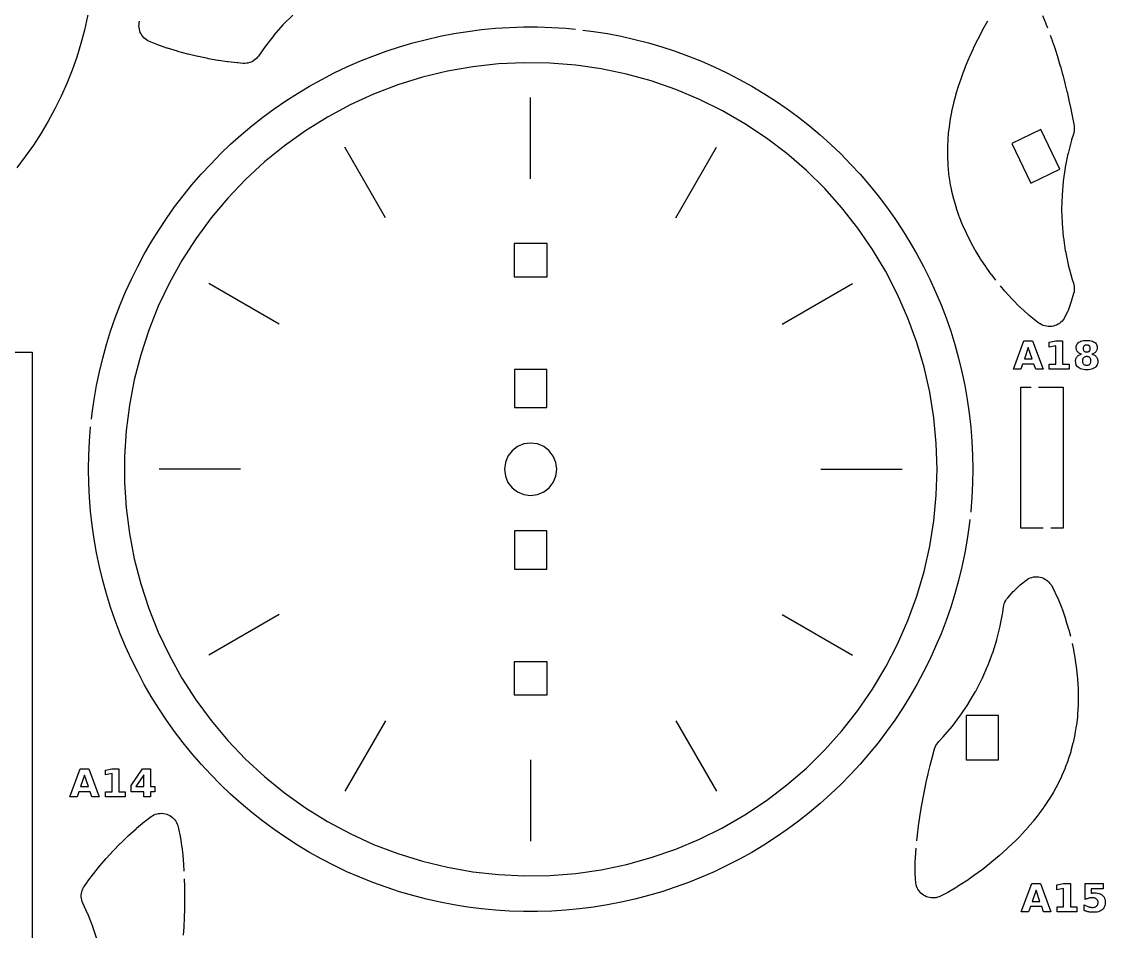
# Model space of a CAD drawing. Header units: millimetres. Extents: x 3 to 295, y 5 to 296.
# Drawn here: x 122.2 to 215.5, y 159.2 to 237.5 of the extents above; entities that cross this region are included whole.
import ezdxf

# ---------------------------------------------------------------- set-up
doc = ezdxf.new("R2010")
doc.units = ezdxf.units.MM
for name, color, linetype in [('CUT', 1, 'CONTINUOUS'), ('ENGRAVE', 5, 'CONTINUOUS'), ('SCORE', 7, 'CONTINUOUS')]:
    doc.layers.add(name, color=color, linetype=linetype)

msp = doc.modelspace()

# ---------------------------------------------------------------- linework, layer by layer
at = {"layer": 'CUT', "color": 1}
for points in [[(127.9248, 238.4859), (127.8348, 237.9884), (127.5722, 236.807), (127.2628, 235.637), (126.9072, 234.4802), (126.5059, 233.3385), (126.0595, 232.2136), (125.5687, 231.1074), (125.0343, 230.0216), (124.4572, 228.9578), (123.8383, 227.9179), (123.1785, 226.9033), (122.4789, 225.9159), (121.7406, 224.957)], [(145.5137, 238.0989), (144.6939, 237.2672), (144.6679, 237.2393), (143.8973, 236.3617), (143.873, 236.3323), (143.1543, 235.4118), (143.1317, 235.3811), (142.568, 234.5664), (142.4839, 234.4565), (142.3886, 234.3537), (142.284, 234.2605), (142.171, 234.1776), (142.0506, 234.1058), (141.9239, 234.0457), (141.7922, 233.998), (141.6564, 233.9629), (141.518, 233.9409), (141.3781, 233.9322), (141.2398, 233.9367), (140.7858, 233.9731), (140.7389, 233.9777), (139.9498, 234.0672), (139.9051, 234.0729), (139.1039, 234.1893), (139.0612, 234.1962), (138.2482, 234.3393), (138.2068, 234.3473), (137.3829, 234.5175), (137.3418, 234.5266), (136.5078, 234.7245), (136.4653, 234.7353), (135.6226, 234.9627), (135.5759, 234.9761), (134.7266, 235.2364), (134.67, 235.255), (133.8206, 235.5543), (133.7382, 235.5862), (133.1662, 235.8282), (133.0404, 235.8886), (132.9194, 235.9618), (132.8061, 236.0462), (132.7013, 236.1411), (132.606, 236.2455), (132.5212, 236.3586), (132.4477, 236.4793), (132.386, 236.6065), (132.3367, 236.739), (132.3004, 236.8756), (132.2773, 237.0151), (132.2677, 237.1561), (132.2716, 237.2974), (132.289, 237.4377), (132.3198, 237.5756)], [(210.079, 238.0508), (210.3671, 237.3696), (210.3831, 237.3304), (210.5174, 236.9848)], [(128.1747, 203.3124), (128.2313, 203.82), (128.4033, 205.0159), (128.6131, 206.2057), (128.8605, 207.3883), (129.1453, 208.5625), (129.4673, 209.727), (129.826, 210.8807), (130.2212, 212.0224), (130.6524, 213.1511), (131.1192, 214.2654), (131.6211, 215.3644), (132.1576, 216.447), (132.7282, 217.5119), (133.3323, 218.5583), (133.9693, 219.5849), (134.6385, 220.5908), (135.3393, 221.575), (136.071, 222.5364), (136.8329, 223.4741), (137.624, 224.3872), (138.4438, 225.2748), (139.2913, 226.1358), (140.1657, 226.9696), (141.0662, 227.7752), (141.9917, 228.5518), (142.9414, 229.2986), (143.9143, 230.015), (144.9095, 230.7001), (145.9259, 231.3533), (146.9625, 231.9739), (148.0183, 232.5613), (149.0922, 233.115), (150.1831, 233.6342), (151.2899, 234.1186), (152.4116, 234.5677), (153.5469, 234.9809), (154.6948, 235.3579), (155.854, 235.6983), (157.0235, 236.0017), (158.202, 236.2679), (159.3883, 236.4966), (160.5814, 236.6875), (161.7798, 236.8404), (162.9826, 236.9553), (164.1883, 237.0319), (165.3959, 237.0702), (166.6041, 237.0702), (167.8117, 237.0319), (169.0174, 236.9553), (169.8596, 236.8748)], [(206.0553, 215.2858), (205.7342, 215.6987), (205.7023, 215.7414), (205.2258, 216.4032), (205.1951, 216.4477), (204.7543, 217.1113), (204.7245, 217.158), (204.319, 217.8228), (204.2901, 217.8723), (203.9195, 218.538), (203.8918, 218.5904), (203.556, 219.2569), (203.5295, 219.3124), (203.2285, 219.9796), (203.2036, 220.0381), (202.937, 220.7061), (202.9142, 220.7675), (202.6819, 221.4365), (202.6614, 221.5005), (202.4633, 222.1709), (202.4454, 222.2371), (202.2812, 222.9092), (202.2663, 222.9771), (202.1357, 223.6516), (202.1241, 223.7207), (202.0268, 224.398), (202.0186, 224.4676), (201.9545, 225.1484), (201.9496, 225.2177), (201.9184, 225.9027), (201.9169, 225.9712), (201.9184, 226.6609), (201.9201, 226.7279), (201.954, 227.4227), (201.9586, 227.4877), (202.0247, 228.1881), (202.032, 228.2507), (202.13, 228.9571), (202.1396, 229.0168), (202.2692, 229.7293), (202.2807, 229.786), (202.4416, 230.5047), (202.4546, 230.5583), (202.6463, 231.2832), (202.6606, 231.3336), (202.8828, 232.0647), (202.898, 232.1119), (203.1501, 232.8489), (203.1661, 232.8933), (203.4476, 233.6359), (203.4642, 233.6777), (203.7748, 234.4254), (203.792, 234.4651), (204.1314, 235.2175), (204.1493, 235.2558), (204.5176, 236.0121), (204.5366, 236.0497), (204.9343, 236.809), (204.9552, 236.8475), (205.3837, 237.6081)], [(170.5056, 236.804), (171.4186, 236.6875), (172.6117, 236.4966), (173.798, 236.2679), (174.9765, 236.0017), (176.146, 235.6983), (177.3052, 235.3579), (178.4531, 234.9809), (179.5884, 234.5677), (180.7101, 234.1186), (181.8169, 233.6342), (182.9078, 233.115), (183.9817, 232.5613), (185.0375, 231.9739), (186.0741, 231.3533), (187.0905, 230.7001), (188.0857, 230.015), (189.0586, 229.2986), (190.0083, 228.5518), (190.9338, 227.7752), (191.8343, 226.9696), (192.7087, 226.1358), (193.5562, 225.2748), (194.376, 224.3872), (195.1671, 223.4741), (195.929, 222.5364), (196.6607, 221.575), (197.3615, 220.5908), (198.0307, 219.5849), (198.6677, 218.5583), (199.2718, 217.5119), (199.8424, 216.447), (200.3789, 215.3644), (200.8808, 214.2654), (201.3476, 213.1511), (201.7788, 212.0224), (202.174, 210.8807), (202.5327, 209.727), (202.8547, 208.5625), (203.1395, 207.3883), (203.3869, 206.2057), (203.5967, 205.0159), (203.7687, 203.82), (203.9026, 202.6193), (203.9984, 201.4149), (204.0558, 200.208), (204.075, 199), (204.0558, 197.792), (203.9984, 196.5851), (203.9026, 195.3807), (203.8961, 195.3225)], [(210.7468, 236.3766), (210.9158, 235.908), (210.9259, 235.8789), (211.1625, 235.176), (211.171, 235.1497), (211.3939, 234.443), (211.4013, 234.4187), (211.6114, 233.7089), (211.6179, 233.6861), (211.816, 232.9739), (211.8219, 232.9521), (212.0085, 232.2379), (212.0138, 232.2168), (212.1893, 231.5009), (212.1942, 231.4802), (212.3587, 230.7629), (212.3633, 230.7424), (212.5172, 230.0238), (212.5214, 230.0034), (212.6646, 229.2838), (212.6685, 229.2633), (212.7967, 228.5663), (212.8158, 228.4229), (212.8206, 228.2764), (212.8108, 228.1302), (212.7866, 227.9856), (212.7487, 227.846), (212.5874, 227.3513), (212.5766, 227.3146), (212.2793, 226.1853), (212.2706, 226.1481), (212.0388, 225.0035), (212.0323, 224.9659), (211.8669, 223.8098), (211.8626, 223.7719), (211.764, 222.6082), (211.7619, 222.5701), (211.7305, 221.4027), (211.7305, 221.3645), (211.7665, 220.1972), (211.7688, 220.1591), (211.8719, 218.9958), (211.8763, 218.9579), (212.0463, 217.8025), (212.0529, 217.7649), (212.2892, 216.6212), (212.298, 216.5841), (212.5997, 215.4559), (212.6107, 215.4193), (212.7469, 215.0068), (212.7858, 214.8655), (212.8106, 214.7191), (212.8206, 214.571), (212.8156, 214.4226), (212.7958, 214.2755), (212.7617, 214.1329), (212.559, 213.4414), (212.529, 213.3507), (212.2814, 212.6759), (212.2242, 212.5415), (212.0154, 212.1127), (211.9456, 211.986), (211.8625, 211.8652), (211.7679, 211.7533), (211.6626, 211.6513), (211.5478, 211.5602), (211.4244, 211.4811), (211.2938, 211.4145), (211.1573, 211.3612), (211.0161, 211.3218), (210.8717, 211.2965), (210.7256, 211.2857), (210.579, 211.2895), (210.4336, 211.3078), (210.2907, 211.3404), (210.1518, 211.3871), (210.0198, 211.4465), (209.8854, 211.5153), (209.7614, 211.5867), (209.645, 211.6698), (208.9444, 212.2243), (208.8663, 212.2909), (208.1849, 212.9142), (208.1324, 212.9647), (207.4993, 213.6056), (207.4575, 213.6498), (206.8675, 214.3), (206.8309, 214.3419), (206.4633, 214.78)], [(91.8333, 209.075), (123.075, 209.075), (123.075, 142.925), (121.9167, 142.925)], [(210.15, 193.925), (208.225, 193.925), (208.225, 206.075), (209.1, 206.075)], [(209.75, 206.075), (211.875, 206.075), (211.875, 193.925), (210.8, 193.925)], [(203.8241, 194.6765), (203.7687, 194.18), (203.5967, 192.9841), (203.3869, 191.7943), (203.1395, 190.6117), (202.8547, 189.4375), (202.5327, 188.273), (202.174, 187.1193), (201.7788, 185.9776), (201.3476, 184.8489), (200.8808, 183.7346), (200.3789, 182.6356), (199.8424, 181.553), (199.2718, 180.4881), (198.6677, 179.4417), (198.0307, 178.4151), (197.3615, 177.4092), (196.6607, 176.425), (195.929, 175.4636), (195.1671, 174.5259), (194.376, 173.6128), (193.5562, 172.7252), (192.7087, 171.8642), (191.8343, 171.0304), (190.9338, 170.2248), (190.0083, 169.4482), (189.0586, 168.7014), (188.0857, 167.985), (187.0905, 167.2999), (186.0741, 166.6467), (185.0375, 166.0261), (183.9817, 165.4387), (182.9078, 164.885), (181.8169, 164.3658), (180.7101, 163.8814), (179.5884, 163.4323), (178.4531, 163.0191), (177.3052, 162.6421), (176.146, 162.3017), (174.9765, 161.9983), (173.798, 161.7321), (172.6117, 161.5034), (171.4186, 161.3125), (170.2202, 161.1596), (169.0174, 161.0447), (167.8117, 160.9681), (166.6041, 160.9298), (165.3959, 160.9298), (164.1883, 160.9681), (162.9826, 161.0447), (161.7798, 161.1596), (160.5814, 161.3125), (159.3883, 161.5034), (158.202, 161.7321), (157.0235, 161.9983), (155.854, 162.3017), (154.6948, 162.6421), (153.5469, 163.0191), (152.4116, 163.4323), (151.2899, 163.8814), (150.1831, 164.3658), (149.0922, 164.885), (148.0183, 165.4387), (146.9625, 166.0261), (145.9259, 166.6467), (144.9095, 167.2999), (143.9143, 167.985), (142.9414, 168.7014), (141.9917, 169.4482), (141.0662, 170.2248), (140.1657, 171.0304), (139.2913, 171.8642), (138.4438, 172.7252), (137.624, 173.6128), (136.8329, 174.5259), (136.071, 175.4636), (135.3393, 176.425), (134.6385, 177.4092), (133.9693, 178.4151), (133.3323, 179.4417), (132.7282, 180.4881), (132.1576, 181.553), (131.6211, 182.6356), (131.1192, 183.7346), (130.6524, 184.8489), (130.2212, 185.9776), (129.826, 187.1193), (129.4673, 188.273), (129.1453, 189.4375), (128.8605, 190.6117), (128.6131, 191.7943), (128.4033, 192.9841), (128.2313, 194.18), (128.0974, 195.3807), (128.0016, 196.5851), (127.9442, 197.792), (127.925, 199), (127.9442, 200.208), (128.0016, 201.4149), (128.0974, 202.6193), (128.1027, 202.6664)], [(199.2535, 167.0244), (199.3045, 167.5199), (199.308, 167.5505), (199.3998, 168.2865), (199.4035, 168.3139), (199.5093, 169.0473), (199.5131, 169.0724), (199.6317, 169.8031), (199.6357, 169.8265), (199.7662, 170.5541), (199.7703, 170.5763), (199.912, 171.3007), (199.9164, 171.3221), (200.0688, 172.0432), (200.0734, 172.064), (200.2363, 172.7817), (200.2411, 172.8021), (200.4141, 173.5163), (200.4192, 173.5365), (200.6023, 174.2471), (200.6077, 174.2673), (200.7945, 174.9508), (200.8395, 175.0883), (200.8987, 175.2224), (200.971, 175.3499), (201.0555, 175.4697), (201.1502, 175.579), (201.5101, 175.9548), (201.5357, 175.9831), (202.2936, 176.8717), (202.3175, 176.9015), (203.0228, 177.8322), (203.045, 177.8633), (203.6956, 178.8332), (203.7159, 178.8655), (204.3095, 179.8712), (204.328, 179.9046), (204.8627, 180.9429), (204.8791, 180.9773), (205.3531, 182.0446), (205.3676, 182.0799), (205.7793, 183.1728), (205.7917, 183.2089), (206.1398, 184.3237), (206.1501, 184.3604), (206.4334, 185.4934), (206.4415, 185.5307), (206.6591, 186.6781), (206.6651, 186.7158), (206.7213, 187.1465), (206.7475, 187.2907), (206.7886, 187.4334), (206.8439, 187.5712), (206.9128, 187.7028), (206.9945, 187.8267), (207.087, 187.9404), (207.5696, 188.4754), (207.636, 188.5442), (208.1518, 189.0449), (208.2616, 189.1411), (208.6358, 189.4368), (208.7537, 189.5208), (208.8809, 189.5936), (209.0147, 189.6534), (209.1538, 189.6996), (209.2968, 189.7318), (209.4423, 189.7497), (209.5888, 189.753), (209.7349, 189.7417), (209.8792, 189.716), (210.0203, 189.6762), (210.1567, 189.6225), (210.2871, 189.5555), (210.4102, 189.476), (210.5247, 189.3846), (210.6297, 189.2823), (210.7228, 189.1715), (210.8141, 189.0512), (210.8948, 188.9331), (210.9636, 188.8077), (211.3544, 188.0042), (211.3959, 187.9103), (211.7395, 187.0531), (211.7648, 186.9849), (212.0572, 186.1327), (212.0758, 186.0748), (212.3253, 185.233), (212.3401, 185.1794), (212.4813, 184.6252)], [(212.6295, 183.9924), (212.7397, 183.4811), (212.75, 183.4289), (212.8921, 182.6258), (212.9005, 182.5725), (213.0099, 181.7833), (213.0164, 181.7283), (213.0934, 180.9534), (213.098, 180.8963), (213.1431, 180.1357), (213.1454, 180.0764), (213.1588, 179.3303), (213.1586, 179.2688), (213.1404, 178.5371), (213.1375, 178.4736), (213.0879, 177.7561), (213.0819, 177.6908), (213.0009, 176.9873), (212.9916, 176.9207), (212.8793, 176.2307), (212.8667, 176.1634), (212.7231, 175.4865), (212.707, 175.4188), (212.5321, 174.7544), (212.5127, 174.6872), (212.3064, 174.0347), (212.2837, 173.9685), (212.0461, 173.3272), (212.0204, 173.2626), (211.7514, 172.6319), (211.7231, 172.5696), (211.4226, 171.9488), (211.392, 171.8892), (211.0601, 171.2778), (211.0277, 171.2213), (210.6643, 170.6188), (210.6306, 170.5656), (210.2359, 169.9717), (210.2013, 169.922), (209.7755, 169.3363), (209.7405, 169.2902), (209.2838, 168.7124), (209.2488, 168.6698), (208.7616, 168.0998), (208.7268, 168.0606), (208.2096, 167.4982), (208.1753, 167.4623), (207.6285, 166.9076), (207.5949, 166.8745), (207.0191, 166.3276), (206.986, 166.2971), (206.3818, 165.7581), (206.3491, 165.7298), (205.7169, 165.1991), (205.6841, 165.1724), (205.0242, 164.6507), (204.9908, 164.625), (204.3031, 164.1134), (204.2675, 164.0878), (203.5516, 163.5884), (203.5113, 163.5613), (202.7661, 163.0779), (202.7154, 163.0466), (201.9401, 162.5882), (201.8628, 162.5457), (201.3097, 162.263), (201.1825, 162.2055), (201.0487, 162.1599), (200.9112, 162.1273), (200.7711, 162.108), (200.6299, 162.1022), (200.4888, 162.1099), (200.349, 162.1311), (200.2119, 162.1656), (200.0788, 162.2131), (199.9508, 162.273), (199.8291, 162.345), (199.7149, 162.4283), (199.6092, 162.5221), (199.5129, 162.6256), (199.427, 162.7379), (199.3522, 162.8578), (199.2893, 162.9844), (199.2387, 163.1164), (199.2011, 163.2526), (199.1769, 163.3901), (199.1598, 163.525), (199.1496, 163.6469), (199.1203, 164.3638), (199.1192, 164.4384), (199.1274, 165.1725), (199.129, 165.2262), (199.1648, 165.965), (199.1675, 166.0073), (199.1964, 166.3769)], [(128.6557, 158.4958), (128.2951, 159.6066), (128.2823, 159.6425), (127.8582, 160.7307), (127.8434, 160.7658), (127.4311, 161.6666), (127.3795, 161.795), (127.3399, 161.9295), (127.3132, 162.0671), (127.2997, 162.2066), (127.2995, 162.3467), (127.3126, 162.4863), (127.3389, 162.624), (127.3781, 162.7585), (127.4299, 162.8888), (127.4939, 163.0135), (127.5684, 163.1301), (127.8317, 163.5017), (127.8596, 163.5398), (128.3397, 164.1723), (128.3675, 164.2077), (128.877, 164.837), (128.9047, 164.8703), (129.4431, 165.4959), (129.4711, 165.5275), (130.0384, 166.1487), (130.0673, 166.1794), (130.6635, 166.7951), (130.6945, 166.8262), (131.3206, 167.4344), (131.356, 167.4677), (132.0136, 168.0648), (132.0586, 168.1039), (132.7499, 168.6811), (132.8194, 168.7356), (133.3197, 169.1037), (133.4359, 169.1809), (133.5606, 169.2475), (133.6911, 169.3019), (133.8262, 169.3435), (133.9647, 169.372), (134.1052, 169.3871), (134.2465, 169.3886), (134.3874, 169.3767), (134.5264, 169.3513), (134.6624, 169.3127), (134.7941, 169.2613), (134.9202, 169.1975), (135.0397, 169.122), (135.1514, 169.0353), (135.2543, 168.9384), (135.3474, 168.832), (135.4299, 168.7173), (135.501, 168.5951), (135.5602, 168.4667), (135.6062, 168.335), (135.6448, 168.2046), (135.6745, 168.0859), (135.8189, 167.3831), (135.832, 167.3096), (135.9423, 166.5839), (135.9493, 166.5305), (136.033, 165.7957), (136.0371, 165.7535), (136.0992, 165.0145), (136.1017, 164.9792), (136.1361, 164.3991)], [(136.1644, 163.7497), (136.1751, 163.4666), (136.1759, 163.439), (136.1897, 162.6981), (136.1899, 162.6727), (136.1906, 161.9325), (136.1904, 161.9088), (136.1789, 161.1696), (136.1784, 161.147), (136.1552, 160.4092), (136.1544, 160.3874), (136.1201, 159.6512), (136.119, 159.6299), (136.0739, 158.8954)]]:
    msp.add_lwpolyline(points, dxfattribs=at)
for points in [[(209.0744, 223.6176), (211.5883, 224.8279), (209.9442, 228.2427), (207.4304, 227.0325), (209.0744, 223.6176)], [(167.425, 218.425), (164.575, 218.425), (164.575, 215.575), (167.425, 215.575), (167.425, 218.425)], [(167.395, 207.595), (164.605, 207.595), (164.605, 204.305), (167.395, 204.305), (167.395, 207.595)], [(168.1771, 198.4166), (168.2539, 199), (168.1771, 199.5834), (167.952, 200.127), (167.5938, 200.5938), (167.127, 200.952), (166.5834, 201.1771), (166, 201.2539), (165.4166, 201.1771), (164.873, 200.952), (164.4062, 200.5938), (164.048, 200.127), (163.8229, 199.5834), (163.7461, 199), (163.8229, 198.4166), (164.048, 197.873), (164.4062, 197.4062), (164.873, 197.048), (165.4166, 196.8229), (166, 196.7461), (166.5834, 196.8229), (167.127, 197.048), (167.5938, 197.4062), (167.952, 197.873), (168.1771, 198.4166)], [(164.605, 193.695), (164.605, 190.405), (167.395, 190.405), (167.395, 193.695), (164.605, 193.695)], [(164.575, 182.425), (164.575, 179.575), (167.425, 179.575), (167.425, 182.425), (164.575, 182.425)], [(206.295, 177.795), (203.505, 177.795), (203.505, 174.005), (206.295, 174.005), (206.295, 177.795)]]:
    msp.add_lwpolyline(points, close=True, dxfattribs=at)
at = {"layer": 'ENGRAVE', "color": 5}
for points in [[(207.5814, 207.614), (208.4815, 210.044), (209.2285, 210.044), (210.1286, 207.614), (209.4987, 207.614), (209.3457, 208.0567), (208.3659, 208.0567), (208.2113, 207.614), (207.5814, 207.614)], [(211.2222, 209.6176), (210.6542, 209.5004), (210.6542, 209.9269), (211.219, 210.044), (211.8147, 210.044), (211.8147, 208.047), (212.368, 208.047), (212.368, 207.614), (210.6688, 207.614), (210.6688, 208.047), (211.2222, 208.047), (211.2222, 209.6176)], [(213.2399, 208.9926), (213.1873, 209.0288), (213.1408, 209.0689), (213.1003, 209.1131), (213.066, 209.1611), (213.0379, 209.2129), (213.0161, 209.2685), (213.0005, 209.3279), (212.9911, 209.3911), (212.988, 209.4581), (212.9944, 209.5566), (213.0135, 209.6469), (213.0454, 209.7291), (213.09, 209.8032), (213.1474, 209.8691), (213.2175, 209.9269), (213.3, 209.9761), (213.3944, 210.0164), (213.5007, 210.0477), (213.619, 210.0701), (213.7492, 210.0835), (213.8913, 210.088), (214.0325, 210.0835), (214.1619, 210.0702), (214.2795, 210.0479), (214.3854, 210.0167), (214.4795, 209.9767), (214.5619, 209.9277), (214.632, 209.8701), (214.6894, 209.8042), (214.734, 209.7301), (214.7659, 209.6477), (214.785, 209.557), (214.7914, 209.4581), (214.7883, 209.3911), (214.7788, 209.3279), (214.7631, 209.2685), (214.7411, 209.2129), (214.7129, 209.1611), (214.6783, 209.1131), (214.6376, 209.0689), (214.5909, 209.0288), (214.5381, 208.9926), (214.4794, 208.9604), (214.4146, 208.9322), (214.3438, 208.908), (214.4229, 208.8828), (214.4953, 208.8529), (214.5609, 208.8183), (214.6198, 208.7789), (214.6719, 208.7347), (214.7174, 208.6858), (214.7559, 208.6323), (214.7874, 208.5743), (214.812, 208.5119), (214.8295, 208.4449), (214.84, 208.3735), (214.8435, 208.2976), (214.8368, 208.1821), (214.8168, 208.0764), (214.7835, 207.9804), (214.7368, 207.8943), (214.6768, 207.818), (214.6034, 207.7516), (214.517, 207.6951), (214.4176, 207.6489), (214.3054, 207.613), (214.1802, 207.5874), (214.0422, 207.572), (213.8913, 207.5668), (213.7399, 207.572), (213.6014, 207.5874), (213.4757, 207.613), (213.3629, 207.6489), (213.263, 207.6951), (213.176, 207.7516), (213.1022, 207.818), (213.0417, 207.8943), (212.9947, 207.9804), (212.9612, 208.0764), (212.941, 208.1821), (212.9343, 208.2976), (212.9378, 208.3735), (212.9483, 208.4449), (212.9658, 208.5119), (212.9904, 208.5743), (213.0219, 208.6323), (213.0605, 208.6858), (213.1059, 208.7347), (213.158, 208.7789), (213.2169, 208.8183), (213.2825, 208.8529), (213.3549, 208.8828), (213.434, 208.908), (213.3632, 208.9322), (213.2985, 208.9604), (213.2399, 208.9926)], [(208.5221, 208.5076), (209.1878, 208.5076), (208.8558, 209.4744), (208.5221, 208.5076)], [(213.5894, 209.3055), (213.6006, 209.2665), (213.6163, 209.2311), (213.6364, 209.1995), (213.661, 209.1716), (213.6898, 209.1478), (213.7224, 209.1282), (213.7589, 209.1131), (213.7992, 209.1022), (213.8434, 209.0957), (213.8913, 209.0935), (213.9383, 209.0957), (213.9816, 209.1022), (214.0211, 209.1131), (214.057, 209.1282), (214.0891, 209.1478), (214.1176, 209.1716), (214.142, 209.1995), (214.1619, 209.2311), (214.1774, 209.2665), (214.1885, 209.3055), (214.1951, 209.3482), (214.1973, 209.3946), (214.1951, 209.441), (214.1885, 209.4837), (214.1774, 209.5226), (214.1619, 209.5578), (214.142, 209.5891), (214.1176, 209.6168), (214.0891, 209.6404), (214.057, 209.6597), (214.0211, 209.6748), (213.9816, 209.6855), (213.9383, 209.692), (213.8913, 209.6941), (213.8434, 209.6919), (213.7992, 209.6854), (213.7589, 209.6746), (213.7224, 209.6594), (213.6898, 209.6399), (213.661, 209.616), (213.6364, 209.5881), (213.6163, 209.5567), (213.6006, 209.5216), (213.5894, 209.4829), (213.5827, 209.4406), (213.5805, 209.3946), (213.5827, 209.3482), (213.5894, 209.3055)], [(213.7359, 208.6773), (213.6931, 208.6586), (213.6549, 208.6346), (213.6212, 208.6052), (213.5923, 208.5709), (213.5687, 208.532), (213.5504, 208.4885), (213.5373, 208.4403), (213.5294, 208.3875), (213.5268, 208.3302), (213.5294, 208.2728), (213.5373, 208.2201), (213.5504, 208.1721), (213.5687, 208.1287), (213.5923, 208.09), (213.6212, 208.0559), (213.6549, 208.0268), (213.6931, 208.003), (213.7359, 207.9845), (213.7832, 207.9713), (213.835, 207.9634), (213.8913, 207.9607), (213.9471, 207.9634), (213.9984, 207.9713), (214.0452, 207.9845), (214.0874, 208.003), (214.1251, 208.0268), (214.1583, 208.0559), (214.1866, 208.09), (214.2098, 208.1287), (214.2279, 208.1721), (214.2407, 208.2201), (214.2485, 208.2728), (214.251, 208.3302), (214.2485, 208.388), (214.2407, 208.4411), (214.2279, 208.4895), (214.2098, 208.5331), (214.1866, 208.5719), (214.1583, 208.6061), (214.1251, 208.6351), (214.0874, 208.659), (214.0452, 208.6775), (213.9984, 208.6907), (213.9471, 208.6986), (213.8913, 208.7013), (213.835, 208.6986), (213.7832, 208.6906), (213.7359, 208.6773)], [(126.9359, 170.8014), (126.306, 170.8014), (127.2061, 173.2315), (127.9532, 173.2315), (128.8532, 170.8014), (128.2233, 170.8014), (128.0703, 171.2442), (127.0905, 171.2442), (126.9359, 170.8014)], [(127.5804, 172.6618), (127.2468, 171.695), (127.9125, 171.695), (127.5804, 172.6618)], [(129.9468, 172.805), (129.3788, 172.6878), (129.3788, 173.1143), (129.9436, 173.2315), (130.5393, 173.2315), (130.5393, 171.2344), (131.0927, 171.2344), (131.0927, 170.8014), (129.3935, 170.8014), (129.3935, 171.2344), (129.9468, 171.2344), (129.9468, 172.805)], [(133.6218, 171.6983), (133.6218, 171.2442), (133.2752, 171.2442), (133.2752, 170.8014), (132.6827, 170.8014), (132.6827, 171.2442), (131.6052, 171.2442), (131.6052, 171.7813), (132.5786, 173.2315), (133.2752, 173.2315), (133.2752, 171.6983), (133.6218, 171.6983)], [(132.6827, 172.7155), (131.9959, 171.6983), (132.6827, 171.6983), (132.6827, 172.7155)], [(208.2564, 160.9142), (209.1565, 163.3442), (209.9035, 163.3442), (210.8036, 160.9142), (210.1737, 160.9142), (210.0207, 161.3569), (209.0409, 161.3569), (208.8863, 160.9142), (208.2564, 160.9142)], [(211.8972, 162.9178), (211.3292, 162.8006), (211.3292, 163.227), (211.894, 163.3442), (212.4897, 163.3442), (212.4897, 161.3471), (213.0431, 161.3471), (213.0431, 160.9142), (211.3438, 160.9142), (211.3438, 161.3471), (211.8972, 161.3471), (211.8972, 162.9178)], [(215.3167, 163.3442), (215.3167, 162.8836), (214.2587, 162.8836), (214.2587, 162.5076), (214.2826, 162.5139), (214.3066, 162.5196), (214.3306, 162.5249), (214.3546, 162.5297), (214.3787, 162.5339), (214.4028, 162.5377), (214.4271, 162.541), (214.4517, 162.5436), (214.4766, 162.5457), (214.5019, 162.5471), (214.5275, 162.548), (214.5533, 162.5483), (214.696, 162.5421), (214.8277, 162.5236), (214.9484, 162.4928), (215.0583, 162.4496), (215.1571, 162.394), (215.2451, 162.3261), (215.3207, 162.2472), (215.3825, 162.1586), (215.4306, 162.0602), (215.465, 161.9521), (215.4856, 161.8343), (215.4925, 161.7068), (215.485, 161.5803), (215.4625, 161.4632), (215.4251, 161.3557), (215.3728, 161.2576), (215.3054, 161.169), (215.2231, 161.09), (215.1275, 161.0218), (215.0203, 160.9661), (214.9014, 160.9227), (214.771, 160.8918), (214.6289, 160.8732), (214.4752, 160.867), (214.4064, 160.8681), (214.3379, 160.8714), (214.2695, 160.877), (214.2014, 160.8847), (214.1335, 160.8947), (214.0659, 160.9069), (213.9984, 160.9213), (213.9311, 160.9381), (213.8638, 160.9571), (213.7968, 160.9785), (213.7298, 161.0021), (213.663, 161.0281), (213.663, 161.5213), (213.7287, 161.4849), (213.7932, 161.4517), (213.8565, 161.4216), (213.9188, 161.3947), (213.9799, 161.371), (214.0398, 161.3504), (214.0987, 161.333), (214.1564, 161.3187), (214.213, 161.3077), (214.2684, 161.2997), (214.3227, 161.295), (214.3759, 161.2934), (214.4492, 161.2965), (214.5171, 161.3058), (214.5796, 161.3213), (214.6367, 161.343), (214.6885, 161.3708), (214.7348, 161.4049), (214.7749, 161.4443), (214.8076, 161.488), (214.8331, 161.5361), (214.8513, 161.5886), (214.8622, 161.6455), (214.8658, 161.7068), (214.8622, 161.7686), (214.8513, 161.8258), (214.8331, 161.8785), (214.8076, 161.9267), (214.7749, 161.9704), (214.7348, 162.0096), (214.6885, 162.0434), (214.6367, 162.0711), (214.5796, 162.0926), (214.5171, 162.1079), (214.4492, 162.1172), (214.3759, 162.1202), (214.3304, 162.1193), (214.2839, 162.1164), (214.2364, 162.1115), (214.1879, 162.1047), (214.1383, 162.0959), (214.0878, 162.0852), (214.0362, 162.0725), (213.9833, 162.0577), (213.9292, 162.0407), (213.8737, 162.0216), (213.817, 162.0004), (213.7591, 161.977), (213.7591, 163.3442), (215.3167, 163.3442)], [(209.1972, 161.8077), (209.8628, 161.8077), (209.5308, 162.7745), (209.1972, 161.8077)]]:
    msp.add_lwpolyline(points, close=True, dxfattribs=at)
at = {"layer": 'SCORE', "color": 7}
for points in [[(201, 199), (200.9295, 201.2198), (200.7184, 203.4307), (200.3675, 205.6238), (199.8782, 207.7902), (199.2525, 209.9212), (198.4929, 212.0082), (197.6024, 214.0428), (196.5847, 216.0169), (195.4439, 217.9224), (194.1845, 219.7518), (192.8116, 221.4976), (191.3307, 223.1528), (189.7478, 224.7107), (188.0693, 226.1651), (186.302, 227.5102), (184.4529, 228.7404), (182.5295, 229.8509), (180.5395, 230.8371), (178.491, 231.6952), (176.3922, 232.4216), (174.2516, 233.0134), (172.0777, 233.4683), (169.8793, 233.7843), (167.6654, 233.9604), (165.4447, 233.9956), (163.2263, 233.8899), (161.019, 233.6438), (158.8318, 233.2581), (156.6734, 232.7345), (154.5526, 232.075), (152.4779, 231.2824), (150.4577, 230.3598), (148.5, 229.3109), (146.6128, 228.1399), (144.8037, 226.8517), (143.0799, 225.4512), (141.4484, 223.9443), (139.9157, 222.3369), (138.4881, 220.6356), (137.1713, 218.8471), (135.9706, 216.9787), (134.8908, 215.0379), (133.9362, 213.0326), (133.1108, 210.9707), (132.4177, 208.8606), (131.86, 206.7109), (131.4396, 204.53), (131.1585, 202.327), (131.0176, 200.1105), (131.0176, 197.8895), (131.1585, 195.673), (131.4396, 193.47), (131.86, 191.2891), (132.4177, 189.1394), (133.1108, 187.0293), (133.9362, 184.9674), (134.8908, 182.9621), (135.9706, 181.0213), (137.1713, 179.1529), (138.4881, 177.3644), (139.9157, 175.6631), (141.4484, 174.0557), (143.0799, 172.5488), (144.8037, 171.1483), (146.6128, 169.8601), (148.5, 168.6891), (150.4577, 167.6402), (152.4779, 166.7176), (154.5526, 165.925), (156.6734, 165.2655), (158.8318, 164.7419), (161.019, 164.3562), (163.2263, 164.1101), (165.4447, 164.0044), (167.6654, 164.0396), (169.8793, 164.2157), (172.0777, 164.5317), (174.2516, 164.9866), (176.3922, 165.5784), (178.491, 166.3048), (180.5395, 167.1629), (182.5295, 168.1491), (184.4529, 169.2596), (186.302, 170.4898), (188.0693, 171.8349), (189.7478, 173.2893), (191.3307, 174.8472), (192.8116, 176.5024), (194.1845, 178.2482), (195.4439, 180.0776), (196.5847, 181.9831), (197.6024, 183.9572), (198.4929, 185.9918), (199.2525, 188.0788), (199.8782, 190.2098), (200.3675, 192.3762), (200.7184, 194.5693), (200.9295, 196.7802), (201, 199)], [(166, 224), (166, 231)], [(153.5, 220.6506), (150, 226.7128)], [(178.5, 220.6506), (182, 226.7128)], [(144.3494, 211.5), (138.2872, 215)], [(187.6506, 211.5), (193.7128, 215)], [(141, 199), (134, 199)], [(191, 199), (198, 199)], [(144.3494, 186.5), (138.2872, 183)], [(187.6506, 186.5), (193.7128, 183)], [(153.5, 177.3494), (150, 171.2872)], [(178.5, 177.3494), (182, 171.2872)], [(166, 174), (166, 167)]]:
    msp.add_lwpolyline(points, dxfattribs=at)

doc.saveas('drawing.dxf')
